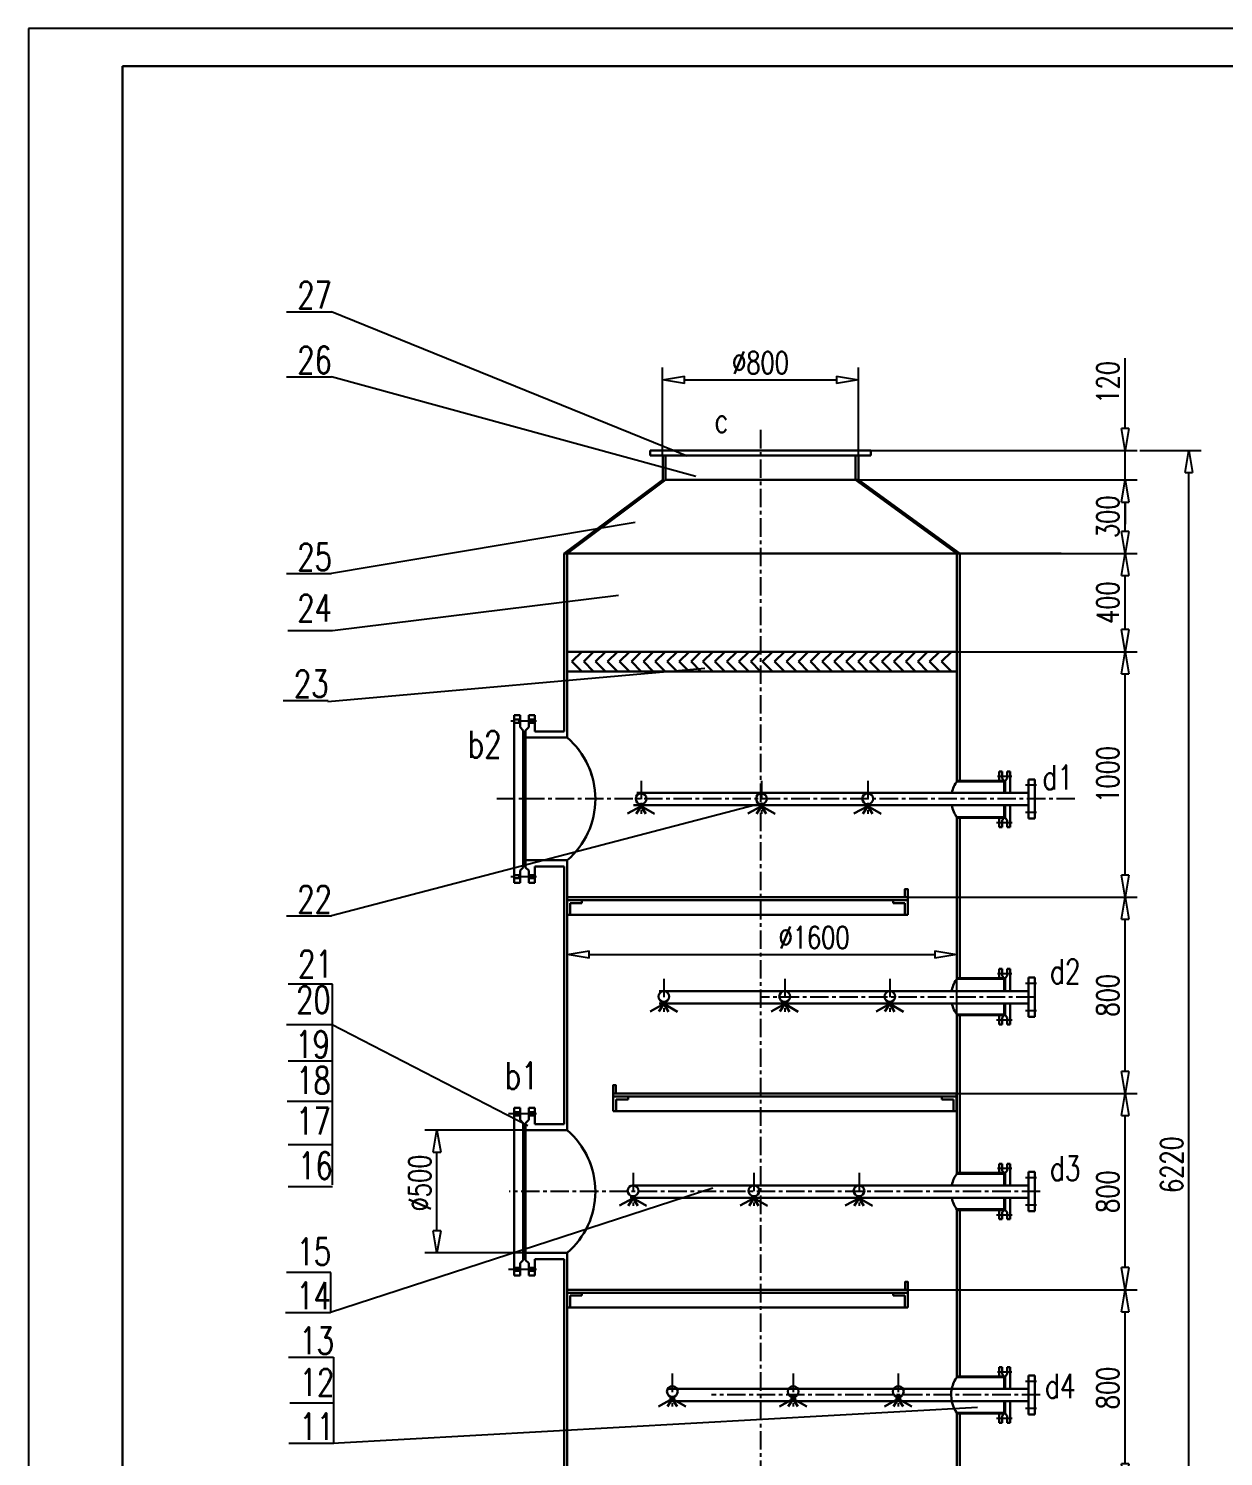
# Model space of a CAD drawing. Header units: inches. Extents: x -49906 to 274435, y 31852 to 49661.
# Drawn here: x -20198 to -15330, y 43843 to 49661 of the extents above; entities that cross this region are included whole.
import ezdxf

# ---------------------------------------------------------------- set-up
doc = ezdxf.new("R2010")
doc.units = ezdxf.units.IN
doc.header["$LTSCALE"] = 60
doc.header["$MEASUREMENT"] = 0
doc.linetypes.add('CENTER', pattern=[2, 1.25, -0.25, 0.25, -0.25])
for name, color, linetype in [('2', 2, 'Continuous'), ('cen', 1, 'CENTER'), ('文字', 3, 'Continuous'), ('细实线', 7, 'Continuous')]:
    doc.layers.add(name, color=color, linetype=linetype)
doc.layers.add('粗实线', color=7, linetype='Continuous', lineweight=30)
doc.styles.get("Standard").update_dxf_attribs({"font": 'txt.shx', "width": 0.75, "bigfont": 'hztxt.shx'})
doc.styles.add('中文', font='txt.shx', dxfattribs={"width": 0.75, "bigfont": 'gbcbig.shx'})
doc.dimstyles.new('ST1-1', dxfattribs={"dimtxt": 90, "dimasz": 90, "dimexe": 50, "dimexo": 0, "dimgap": 25, "dimtad": 1, "dimtxsty": 'Standard', "dimblk": 'CLOSEDBLANK', "dimcen": 3, "dimadec": 0, "dimazin": 0, "dimtfac": 1, "dimtmove": 0, "dimatfit": 3, "dimfxl": 1, "dimarcsym": 1})

# ---------------------------------------------------------------- blocks, each defined once
blk = doc.blocks.new('_CLOSEDBLANK')
at = {"color": 0, "linetype": 'ByBlock'}
for p, q in [((-1, 0.167), (0, 0)), ((-1, 0.167), (-1, -0.167)), ((0, 0), (-1, -0.167))]:
    blk.add_line(p, q, dxfattribs=at)
blk = doc.blocks.new('*D173')
at = {"layer": 'Defpoints', "color": 0}
for p in [(-16403.4, 47521.8), (-15730.6, 47521.8), (-16415.4, 47121.8)]:
    blk.add_point(p, dxfattribs=at)
at = {"layer": '细实线', "color": 0, "lineweight": -2}
for p, q in [((-16403.4, 47521.8), (-15680.6, 47521.8)), ((-15730.6, 47211.8), (-15730.6, 47431.8)), ((-16415.4, 47121.8), (-15680.6, 47121.8))]:
    blk.add_line(p, q, dxfattribs=at)
at = {"layer": '细实线', "color": 0, "lineweight": -2, "xscale": 90, "yscale": 90, "zscale": 90}
for p, rotation in [((-15730.6, 47521.8), 90), ((-15730.6, 47121.8), 270)]:
    blk.add_blockref('_CLOSEDBLANK', p, dxfattribs=dict(at, rotation=rotation))
at = {"layer": '细实线', "color": 0, "insert": (-15800.6, 47321.8), "char_height": 90, "attachment_point": 5, "rotation": 90, "style": '中文'}
blk.add_mtext('400', dxfattribs=at)
blk = doc.blocks.new('*D174')
at = {"layer": 'Defpoints', "color": 0}
for p in [(-16815.4, 44521.8), (-15730.6, 44521.8), (-16903.5, 43721.8)]:
    blk.add_point(p, dxfattribs=at)
at = {"layer": '细实线', "color": 0, "lineweight": -2}
for p, q in [((-16815.4, 44521.8), (-15680.6, 44521.8)), ((-15730.6, 43811.8), (-15730.6, 44431.8)), ((-16903.5, 43721.8), (-15680.6, 43721.8))]:
    blk.add_line(p, q, dxfattribs=at)
at = {"layer": '细实线', "color": 0, "lineweight": -2, "xscale": 90, "yscale": 90, "zscale": 90}
for p, rotation in [((-15730.6, 44521.8), 90), ((-15730.6, 43721.8), 270)]:
    blk.add_blockref('_CLOSEDBLANK', p, dxfattribs=dict(at, rotation=rotation))
at = {"layer": '细实线', "color": 0, "insert": (-15800.6, 44121.8), "char_height": 90, "attachment_point": 5, "rotation": 90, "style": '中文'}
blk.add_mtext('800', dxfattribs=at)
blk = doc.blocks.new('*D176')
at = {"layer": 'Defpoints', "color": 0}
for p in [(-16415.4, 45887.5), (-18003.4, 45438.2), (-16415.4, 45321.8)]:
    blk.add_point(p, dxfattribs=at)
at = {"layer": '细实线', "color": 0, "lineweight": -2}
for p, q in [((-18003.4, 45438.2), (-18003.4, 45937.5)), ((-16415.4, 45321.8), (-16415.4, 45937.5)), ((-17913.4, 45887.5), (-16505.4, 45887.5))]:
    blk.add_line(p, q, dxfattribs=at)
at = {"layer": '细实线', "color": 0, "lineweight": -2, "xscale": 90, "yscale": 90, "zscale": 90, "rotation": 180}
blk.add_blockref('_CLOSEDBLANK', (-18003.4, 45887.5), dxfattribs=at)
at = {"layer": '细实线', "color": 0, "lineweight": -2, "xscale": 90, "yscale": 90, "zscale": 90}
blk.add_blockref('_CLOSEDBLANK', (-16415.4, 45887.5), dxfattribs=at)
at = {"layer": '细实线', "color": 0, "insert": (-16997.4, 45957.5), "char_height": 90, "attachment_point": 5, "style": '中文'}
blk.add_mtext('%%c1600', dxfattribs=at)
blk = doc.blocks.new('*D177')
at = {"layer": 'Defpoints', "color": 0}
for p in [(-18533.8, 45171.8), (-18003.4, 45171.8), (-18003.4, 44671.8)]:
    blk.add_point(p, dxfattribs=at)
at = {"layer": '细实线', "color": 0, "lineweight": -2}
for p, q in [((-18003.4, 45171.8), (-18583.8, 45171.8)), ((-18533.8, 44761.8), (-18533.8, 45081.8)), ((-18003.4, 44671.8), (-18583.8, 44671.8))]:
    blk.add_line(p, q, dxfattribs=at)
at = {"layer": '细实线', "color": 0, "lineweight": -2, "xscale": 90, "yscale": 90, "zscale": 90}
for p, rotation in [((-18533.8, 45171.8), 90), ((-18533.8, 44671.8), 270)]:
    blk.add_blockref('_CLOSEDBLANK', p, dxfattribs=dict(at, rotation=rotation))
at = {"layer": '细实线', "color": 0, "insert": (-18603.8, 44956.9), "char_height": 90, "attachment_point": 5, "rotation": 90, "style": '中文'}
blk.add_mtext('%%C500', dxfattribs=at)
blk = doc.blocks.new('*D178')
at = {"layer": 'Defpoints', "color": 0}
for p in [(-16903.5, 45321.8), (-15730.6, 45321.8), (-16815.4, 44521.8)]:
    blk.add_point(p, dxfattribs=at)
at = {"layer": '细实线', "color": 0, "lineweight": -2}
for p, q in [((-16903.5, 45321.8), (-15680.6, 45321.8)), ((-15730.6, 44611.8), (-15730.6, 45231.8)), ((-16815.4, 44521.8), (-15680.6, 44521.8))]:
    blk.add_line(p, q, dxfattribs=at)
at = {"layer": '细实线', "color": 0, "lineweight": -2, "xscale": 90, "yscale": 90, "zscale": 90}
for p, rotation in [((-15730.6, 45321.8), 90), ((-15730.6, 44521.8), 270)]:
    blk.add_blockref('_CLOSEDBLANK', p, dxfattribs=dict(at, rotation=rotation))
at = {"layer": '细实线', "color": 0, "insert": (-15800.6, 44921.8), "char_height": 90, "attachment_point": 5, "rotation": 90, "style": '中文'}
blk.add_mtext('800', dxfattribs=at)
blk = doc.blocks.new('*D179')
at = {"layer": 'Defpoints', "color": 0}
for p in [(-16815.4, 46121.8), (-15730.6, 46121.8), (-16903.5, 45321.8)]:
    blk.add_point(p, dxfattribs=at)
at = {"layer": '细实线', "color": 0, "lineweight": -2}
for p, q in [((-16815.4, 46121.8), (-15680.6, 46121.8)), ((-15730.6, 45411.8), (-15730.6, 46031.8)), ((-16903.5, 45321.8), (-15680.6, 45321.8))]:
    blk.add_line(p, q, dxfattribs=at)
at = {"layer": '细实线', "color": 0, "lineweight": -2, "xscale": 90, "yscale": 90, "zscale": 90}
for p, rotation in [((-15730.6, 46121.8), 90), ((-15730.6, 45321.8), 270)]:
    blk.add_blockref('_CLOSEDBLANK', p, dxfattribs=dict(at, rotation=rotation))
at = {"layer": '细实线', "color": 0, "insert": (-15800.6, 45721.8), "char_height": 90, "attachment_point": 5, "rotation": 90, "style": '中文'}
blk.add_mtext('800', dxfattribs=at)
blk = doc.blocks.new('*D180')
at = {"layer": 'Defpoints', "color": 0}
for p in [(-16940.4, 47821.8), (-15730.6, 47821.8), (-16415.4, 47521.8)]:
    blk.add_point(p, dxfattribs=at)
at = {"layer": '细实线', "color": 0, "lineweight": -2}
for p, q in [((-16940.4, 47821.8), (-15680.6, 47821.8)), ((-15730.6, 47611.8), (-15730.6, 47731.8)), ((-16415.4, 47521.8), (-15680.6, 47521.8))]:
    blk.add_line(p, q, dxfattribs=at)
at = {"layer": '细实线', "color": 0, "lineweight": -2, "xscale": 90, "yscale": 90, "zscale": 90}
for p, rotation in [((-15730.6, 47821.8), 90), ((-15730.6, 47521.8), 270)]:
    blk.add_blockref('_CLOSEDBLANK', p, dxfattribs=dict(at, rotation=rotation))
at = {"layer": '细实线', "color": 0, "insert": (-15800.6, 47671.8), "char_height": 90, "attachment_point": 5, "rotation": 90, "style": '中文'}
blk.add_mtext('300', dxfattribs=at)
blk = doc.blocks.new('*D181')
at = {"layer": 'Defpoints', "color": 0}
for p in [(-16878.4, 47941.8), (-15730.6, 47941.8), (-16940.4, 47821.8)]:
    blk.add_point(p, dxfattribs=at)
at = {"layer": '细实线', "color": 0, "lineweight": -2}
for p, q in [((-15730.6, 48031.8), (-15730.6, 48318)), ((-16878.4, 47941.8), (-15680.6, 47941.8)), ((-15730.6, 47821.8), (-15730.6, 47941.8)), ((-16940.4, 47821.8), (-15680.6, 47821.8)), ((-15730.6, 47731.8), (-15730.6, 47641.8))]:
    blk.add_line(p, q, dxfattribs=at)
at = {"layer": '细实线', "color": 0, "lineweight": -2, "xscale": 90, "yscale": 90, "zscale": 90}
for p, rotation in [((-15730.6, 47941.8), 270), ((-15730.6, 47821.8), 90)]:
    blk.add_blockref('_CLOSEDBLANK', p, dxfattribs=dict(at, rotation=rotation))
at = {"layer": '细实线', "color": 0, "insert": (-15800.6, 48219.9), "char_height": 90, "attachment_point": 5, "rotation": 90, "style": '中文'}
blk.add_mtext('120', dxfattribs=at)
blk = doc.blocks.new('*D182')
at = {"layer": 'Defpoints', "color": 0}
for p in [(-16816.1, 48229.7), (-17615.4, 47921.8), (-16816.1, 47921.8)]:
    blk.add_point(p, dxfattribs=at)
at = {"layer": '细实线', "color": 0, "lineweight": -2}
for p, q in [((-17615.4, 47921.8), (-17615.4, 48279.7)), ((-16816.1, 47921.8), (-16816.1, 48279.7)), ((-17525.4, 48229.7), (-16906.1, 48229.7))]:
    blk.add_line(p, q, dxfattribs=at)
at = {"layer": '细实线', "color": 0, "lineweight": -2, "xscale": 90, "yscale": 90, "zscale": 90, "rotation": 180}
blk.add_blockref('_CLOSEDBLANK', (-17615.4, 48229.7), dxfattribs=at)
at = {"layer": '细实线', "color": 0, "lineweight": -2, "xscale": 90, "yscale": 90, "zscale": 90}
blk.add_blockref('_CLOSEDBLANK', (-16816.1, 48229.7), dxfattribs=at)
at = {"layer": '细实线', "color": 0, "insert": (-17215.7, 48299.7), "char_height": 90, "attachment_point": 5, "style": '中文'}
blk.add_mtext('%%C800', dxfattribs=at)
blk = doc.blocks.new('*D186')
at = {"layer": 'Defpoints', "color": 0}
for p in [(-15670.6, 47941.8), (-15470.6, 47941.8), (-15695.9, 41721.8)]:
    blk.add_point(p, dxfattribs=at)
at = {"layer": '细实线', "color": 0, "lineweight": -2}
for p, q in [((-15670.6, 47941.8), (-15420.6, 47941.8)), ((-15470.6, 41811.8), (-15470.6, 47851.8)), ((-15695.9, 41721.8), (-15420.6, 41721.8))]:
    blk.add_line(p, q, dxfattribs=at)
at = {"layer": '细实线', "color": 0, "lineweight": -2, "xscale": 90, "yscale": 90, "zscale": 90}
for p, rotation in [((-15470.6, 47941.8), 90), ((-15470.6, 41721.8), 270)]:
    blk.add_blockref('_CLOSEDBLANK', p, dxfattribs=dict(at, rotation=rotation))
at = {"layer": '细实线', "color": 0, "insert": (-15540.6, 45031.8), "char_height": 90, "attachment_point": 5, "rotation": 90, "style": '中文'}
blk.add_mtext('6220', dxfattribs=at)
blk = doc.blocks.new('*D187')
at = {"layer": 'Defpoints', "color": 0}
for p in [(-16403.4, 47121.8), (-15730.6, 47121.8), (-16403.4, 46121.8)]:
    blk.add_point(p, dxfattribs=at)
at = {"layer": '细实线', "color": 0, "lineweight": -2}
for p, q in [((-16403.4, 47121.8), (-15680.6, 47121.8)), ((-15730.6, 46211.8), (-15730.6, 47031.8)), ((-16403.4, 46121.8), (-15680.6, 46121.8))]:
    blk.add_line(p, q, dxfattribs=at)
at = {"layer": '细实线', "color": 0, "lineweight": -2, "xscale": 90, "yscale": 90, "zscale": 90}
for p, rotation in [((-15730.6, 47121.8), 90), ((-15730.6, 46121.8), 270)]:
    blk.add_blockref('_CLOSEDBLANK', p, dxfattribs=dict(at, rotation=rotation))
at = {"layer": '细实线', "color": 0, "insert": (-15800.6, 46621.8), "char_height": 90, "attachment_point": 5, "rotation": 90, "style": '中文'}
blk.add_mtext('1000', dxfattribs=at)

msp = doc.modelspace()

# ---------------------------------------------------------------- linework, layer by layer
at = {"layer": '2'}
for p, q in [((-17794.1, 47350.783), (-18960.148, 47206.494)), ((-18960.103, 45767.491), (-19140.121, 45767.491)), ((-18960.103, 45453.364), (-18960.103, 45767.491)), ((-18960.103, 45453.364), (-19140.121, 45453.364)), ((-18960.103, 45290.731), (-18960.103, 45453.364)), ((-18960.103, 44949.171), (-18960.103, 45290.731)), ((-18960.103, 45111.805), (-19140.121, 45111.805)), ((-18960.103, 44941.751), (-19140.121, 44941.751)), ((-18966.362, 44592.215), (-19146.38, 44592.215)), ((-18966.362, 44429.582), (-18966.362, 44592.215)), ((-18953.745, 44059.321), (-19133.764, 44059.321)), ((-18953.745, 43896.688), (-18953.745, 44059.321))]:
    msp.add_line(p, q, dxfattribs=at)
at = {"layer": '2', "linetype": 'Continuous', "ltscale": 2}
for p, q in [((-18003.365, 47121.764), (-16215.365, 47121.764)), ((-18003.365, 44521.764), (-16403.365, 44521.764)), ((-16415.365, 44521.764), (-16403.365, 44521.764))]:
    msp.add_line(p, q, dxfattribs=at)
for centre, end in [((-18218.023, 46521.764), 46.0867436), ((-18218.023, 44921.764), 49.3496174)]:
    msp.add_arc(centre, 329.512, 4.3512049, end, dxfattribs=at)
at = {"layer": 'cen'}
for p, q in [((-17215.365, 48025.429), (-17215.365, 41582.428)), ((-18128.329, 46838.78), (-18243.059, 46838.78)), ((-16250.615, 46614.681), (-16191.169, 46614.681)), ((-17702.252, 46595.589), (-17702.252, 46461.095)), ((-17211.776, 46595.589), (-17211.776, 46461.095)), ((-16779.038, 46595.589), (-16779.038, 46461.095)), ((-16091.313, 46577.402), (-16136.07, 46577.402)), ((-15935.305, 46521.764), (-18301.36, 46521.764)), ((-16091.313, 46466.125), (-16136.07, 46466.125)), ((-16254.066, 46425.707), (-16190.344, 46425.707)), ((-18128.329, 46204.747), (-18243.059, 46204.747)), ((-16250.615, 45810.614), (-16191.169, 45810.614)), ((-17609.562, 45789.421), (-17609.562, 45654.926)), ((-17117.088, 45789.421), (-17117.088, 45654.926)), ((-16688.907, 45789.421), (-16688.907, 45654.926)), ((-16091.313, 45769.514), (-16136.07, 45769.514)), ((-16098.773, 45713.875), (-17215.365, 45713.875)), ((-16254.066, 45621.64), (-16190.344, 45621.64)), ((-16091.313, 45658.237), (-16136.07, 45658.237)), ((-17735.027, 44997.877), (-17735.027, 44863.383)), ((-17242.553, 44997.877), (-17242.553, 44863.383)), ((-16814.372, 44997.877), (-16814.372, 44863.383)), ((-16250.615, 45016.663), (-16191.169, 45016.663)), ((-16076.303, 44921.764), (-18240.354, 44921.764)), ((-16091.313, 44977.402), (-16136.07, 44977.402)), ((-16091.313, 44866.125), (-16136.07, 44866.125)), ((-16254.066, 44827.69), (-16190.344, 44827.69)), ((-17574.98, 44179.908), (-17574.98, 44045.413)), ((-17082.507, 44179.908), (-17082.507, 44045.413)), ((-16654.325, 44179.908), (-16654.325, 44045.413)), ((-16250.615, 44187.07), (-16191.169, 44187.07)), ((-16091.313, 44148.564), (-16136.07, 44148.564)), ((-16076.303, 44092.925), (-17415.365, 44092.925)), ((-16254.066, 43998.096), (-16190.344, 43998.096)), ((-16091.313, 44037.287), (-16136.07, 44037.287))]:
    msp.add_line(p, q, dxfattribs=at)
at = {"layer": '文字'}
msp.add_lwpolyline([(-20197.785, 49661.279), (-20197.785, 36786.41), (-11104.239, 36786.41), (-11104.239, 49661.279)], close=True, dxfattribs=at)
at = {"layer": '粗实线'}
for p, q in [((-17664.673, 47941.764), (-16766.057, 47941.764)), ((-17664.673, 47941.764), (-17664.673, 47921.764)), ((-17664.673, 47921.764), (-17614.673, 47921.764)), ((-17664.673, 47921.764), (-16766.057, 47921.764)), ((-17613.676, 47822.888), (-17613.676, 47921.764)), ((-17602.673, 47821.764), (-17602.673, 47921.764)), ((-16828.057, 47821.764), (-16828.057, 47921.764)), ((-16766.057, 47921.764), (-16816.057, 47921.764)), ((-16816.057, 47821.764), (-16816.057, 47921.764)), ((-16766.057, 47941.764), (-16766.057, 47921.764)), ((-17613.676, 47822.888), (-18015.365, 47521.764)), ((-17602.673, 47821.764), (-18003.365, 47521.764)), ((-17602.673, 47821.764), (-16816.057, 47821.764)), ((-16828.057, 47821.764), (-16415.365, 47521.764)), ((-16816.057, 47821.764), (-16403.365, 47521.764)), ((-18015.365, 47521.764), (-15991.365, 47521.764)), ((-18015.365, 47396.764), (-18015.365, 47521.764)), ((-18003.365, 47371.764), (-18003.365, 47521.764)), ((-16415.365, 46592.685), (-16415.365, 47521.764)), ((-16403.365, 46592.685), (-16403.365, 47521.764)), ((-18015.365, 46796.764), (-18015.365, 47396.764)), ((-18003.365, 46771.764), (-18003.365, 47371.764)), ((-18003.365, 47121.764), (-16415.365, 47121.764)), ((-17984.591, 47081.442), (-17944.269, 47121.764)), ((-17984.591, 47081.442), (-17944.269, 47041.12)), ((-17935.997, 47081.442), (-17895.675, 47121.764)), ((-17935.997, 47081.442), (-17895.675, 47041.12)), ((-17887.403, 47081.442), (-17847.082, 47121.764)), ((-17887.403, 47081.442), (-17847.082, 47041.12)), ((-17838.81, 47081.442), (-17798.488, 47121.764)), ((-17838.81, 47081.442), (-17798.488, 47041.12)), ((-17790.216, 47081.442), (-17749.894, 47121.764)), ((-17790.216, 47081.442), (-17749.894, 47041.12)), ((-17741.623, 47081.442), (-17701.301, 47121.764)), ((-17741.623, 47081.442), (-17701.301, 47041.12)), ((-17693.029, 47081.442), (-17652.707, 47121.764)), ((-17693.029, 47081.442), (-17652.707, 47041.12)), ((-17644.436, 47081.442), (-17604.114, 47121.764)), ((-17644.436, 47081.442), (-17604.114, 47041.12)), ((-17595.842, 47081.442), (-17555.52, 47121.764)), ((-17595.842, 47081.442), (-17555.52, 47041.12)), ((-17547.249, 47081.442), (-17506.927, 47121.764)), ((-17547.249, 47081.442), (-17506.927, 47041.12)), ((-17498.655, 47081.442), (-17458.333, 47121.764)), ((-17498.655, 47081.442), (-17458.333, 47041.12)), ((-17450.061, 47081.442), (-17409.74, 47121.764)), ((-17450.061, 47081.442), (-17409.74, 47041.12)), ((-17401.468, 47081.442), (-17361.146, 47121.764)), ((-17401.468, 47081.442), (-17361.146, 47041.12)), ((-17352.874, 47081.442), (-17312.552, 47121.764)), ((-17352.874, 47081.442), (-17312.552, 47041.12)), ((-17304.281, 47081.442), (-17263.959, 47121.764)), ((-17304.281, 47081.442), (-17263.959, 47041.12)), ((-17255.687, 47081.442), (-17215.365, 47121.764)), ((-17255.687, 47081.442), (-17215.365, 47041.12)), ((-17207.094, 47081.442), (-17166.772, 47121.764)), ((-17207.094, 47081.442), (-17166.772, 47041.12)), ((-17158.5, 47081.442), (-17118.178, 47121.764)), ((-17158.5, 47081.442), (-17118.178, 47041.12)), ((-17109.906, 47081.442), (-17069.585, 47121.764)), ((-17109.906, 47081.442), (-17069.585, 47041.12)), ((-17061.313, 47081.442), (-17020.991, 47121.764)), ((-17061.313, 47081.442), (-17020.991, 47041.12)), ((-17012.719, 47081.442), (-16972.398, 47121.764)), ((-17012.719, 47081.442), (-16972.398, 47041.12)), ((-16964.126, 47081.442), (-16923.804, 47121.764)), ((-16964.126, 47081.442), (-16923.804, 47041.12)), ((-16915.532, 47081.442), (-16875.21, 47121.764)), ((-16915.532, 47081.442), (-16875.21, 47041.12)), ((-16866.939, 47081.442), (-16826.617, 47121.764)), ((-16866.939, 47081.442), (-16826.617, 47041.12)), ((-16818.345, 47081.442), (-16778.023, 47121.764)), ((-16818.345, 47081.442), (-16778.023, 47041.12)), ((-16769.752, 47081.442), (-16729.43, 47121.764)), ((-16769.752, 47081.442), (-16729.43, 47041.12)), ((-16721.158, 47081.442), (-16680.836, 47121.764)), ((-16721.158, 47081.442), (-16680.836, 47041.12)), ((-16672.564, 47081.442), (-16632.243, 47121.764)), ((-16672.564, 47081.442), (-16632.243, 47041.12)), ((-16623.971, 47081.442), (-16583.649, 47121.764)), ((-16623.971, 47081.442), (-16583.649, 47041.12)), ((-16575.377, 47081.442), (-16535.055, 47121.764)), ((-16575.377, 47081.442), (-16535.055, 47041.12)), ((-16526.784, 47081.442), (-16486.462, 47121.764)), ((-16526.784, 47081.442), (-16486.462, 47041.12)), ((-16478.19, 47081.442), (-16437.868, 47121.764)), ((-16478.19, 47081.442), (-16437.868, 47041.12)), ((-18003.365, 47041.12), (-17991.365, 47041.12)), ((-18003.365, 47041.12), (-16415.365, 47041.12)), ((-18195.093, 46863.032), (-18219.958, 46863.032)), ((-18219.958, 46863.032), (-18219.958, 46546.764)), ((-18195.093, 46845.03), (-18219.958, 46845.03)), ((-18195.093, 46813.78), (-18195.093, 46863.032)), ((-18160.23, 46863.032), (-18135.365, 46863.032)), ((-18160.23, 46813.78), (-18160.23, 46863.032)), ((-18160.23, 46845.03), (-18135.365, 46845.03)), ((-18135.365, 46863.032), (-18135.365, 46796.764)), ((-18219.958, 46832.53), (-18219.958, 46180.495)), ((-18195.093, 46832.53), (-18219.958, 46832.53)), ((-18195.093, 46813.78), (-18182.593, 46801.28)), ((-18182.593, 46242.247), (-18182.593, 46801.28)), ((-18160.23, 46813.78), (-18172.73, 46801.28)), ((-18172.73, 46546.764), (-18172.73, 46801.28)), ((-18160.23, 46832.53), (-18135.365, 46832.53)), ((-18135.365, 46796.764), (-18015.365, 46796.764)), ((-18172.73, 46242.247), (-18172.73, 46771.764)), ((-18172.73, 46771.764), (-18003.365, 46771.764)), ((-16242.88, 46633.359), (-16242.88, 46595.685)), ((-16231.265, 46633.359), (-16242.88, 46633.359)), ((-16231.265, 46604.751), (-16231.265, 46633.359)), ((-16210.542, 46633.359), (-16198.928, 46633.359)), ((-16210.542, 46604.751), (-16210.542, 46633.359)), ((-16198.928, 46633.359), (-16198.928, 46546.764)), ((-16415.365, 46592.685), (-16222.89, 46592.685)), ((-16413.94, 46595.685), (-16222.89, 46595.685)), ((-16222.89, 46595.685), (-16231.265, 46604.751)), ((-16222.89, 46546.764), (-16222.89, 46595.685)), ((-16218.918, 46595.685), (-16210.542, 46604.751)), ((-16218.918, 46546.764), (-16218.918, 46595.685)), ((-16123.638, 46601.764), (-16123.638, 46546.764)), ((-16098.773, 46601.764), (-16123.638, 46601.764)), ((-16098.773, 46546.764), (-16098.773, 46601.764)), ((-16098.773, 46546.764), (-16098.773, 46601.764)), ((-16098.773, 46546.764), (-16098.773, 46576.28)), ((-16098.773, 46546.764), (-16098.773, 46576.28)), ((-17702.252, 46492.59), (-17758.093, 46462.319)), ((-16123.638, 46496.764), (-17733.419, 46496.764)), ((-17702.252, 46492.59), (-17722.157, 46461.569)), ((-16123.638, 46546.764), (-17720.149, 46546.764)), ((-17702.252, 46492.59), (-17683, 46461.161)), ((-17702.252, 46492.59), (-17647.056, 46461.161)), ((-17211.776, 46492.59), (-17267.617, 46462.319)), ((-17211.776, 46492.59), (-17231.681, 46461.569)), ((-17211.776, 46492.59), (-17192.524, 46461.161)), ((-17211.776, 46492.59), (-17156.58, 46461.161)), ((-16779.038, 46492.59), (-16834.878, 46462.319)), ((-16779.038, 46492.59), (-16798.942, 46461.569)), ((-16779.038, 46492.59), (-16759.785, 46461.161)), ((-16779.038, 46492.59), (-16723.841, 46461.161)), ((-16222.89, 46496.764), (-16222.89, 46444.703)), ((-16218.918, 46496.764), (-16218.918, 46444.703)), ((-16198.928, 46407.029), (-16198.928, 46496.764)), ((-16123.638, 46546.764), (-16123.638, 46441.764)), ((-16098.773, 46441.764), (-16098.773, 46546.764)), ((-16415.365, 46447.703), (-16222.89, 46447.703)), ((-16415.365, 45788.618), (-16415.365, 46447.703)), ((-16413.94, 46444.703), (-16222.89, 46444.703)), ((-16403.365, 45788.618), (-16403.365, 46447.703)), ((-16242.88, 46407.029), (-16242.88, 46444.703)), ((-16222.89, 46444.703), (-16231.265, 46435.636)), ((-16231.265, 46435.636), (-16231.265, 46407.029)), ((-16218.918, 46444.703), (-16210.542, 46435.636)), ((-16210.542, 46435.636), (-16210.542, 46407.029)), ((-16098.773, 46441.764), (-16123.638, 46441.764)), ((-16231.265, 46407.029), (-16242.88, 46407.029)), ((-16210.542, 46407.029), (-16198.928, 46407.029)), ((-18172.73, 46271.764), (-18003.365, 46271.764)), ((-18003.365, 45171.764), (-18003.365, 46271.764)), ((-18219.958, 46246.764), (-18219.958, 46180.495)), ((-18195.093, 46210.997), (-18219.958, 46210.997)), ((-18195.093, 46229.747), (-18182.593, 46242.247)), ((-18195.093, 46180.495), (-18195.093, 46229.747)), ((-18160.23, 46229.747), (-18172.73, 46242.247)), ((-18160.23, 46180.495), (-18160.23, 46229.747)), ((-18160.23, 46210.997), (-18135.365, 46210.997)), ((-18135.365, 46246.764), (-18135.365, 46180.495)), ((-18135.365, 46246.764), (-18135.365, 46180.495)), ((-18135.365, 46246.764), (-18015.365, 46246.764)), ((-18015.365, 45196.764), (-18015.365, 46246.764)), ((-18195.093, 46198.497), (-18219.958, 46198.497)), ((-18195.093, 46180.495), (-18219.958, 46180.495)), ((-18160.23, 46198.497), (-18135.365, 46198.497)), ((-18160.23, 46180.495), (-18135.365, 46180.495)), ((-18003.365, 46121.764), (-16615.365, 46121.764)), ((-18003.365, 46121.764), (-18003.365, 46049.764)), ((-18003.365, 46109.764), (-16615.365, 46109.764)), ((-17991.365, 46097.764), (-17991.365, 46049.764)), ((-17991.365, 46097.764), (-17943.365, 46097.764)), ((-17943.365, 46109.764), (-17943.365, 46097.764)), ((-16675.365, 46109.764), (-16675.365, 46097.764)), ((-16627.365, 46097.764), (-16675.365, 46097.764)), ((-16627.365, 46097.764), (-16627.365, 46049.764)), ((-16615.365, 46121.764), (-16615.365, 46049.764)), ((-18003.365, 46049.764), (-16615.365, 46049.764)), ((-18003.365, 46049.764), (-17991.365, 46049.764)), ((-16615.365, 46049.764), (-16627.365, 46049.764)), ((-16242.88, 45829.292), (-16242.88, 45791.618)), ((-16231.265, 45829.292), (-16242.88, 45829.292)), ((-16231.265, 45800.684), (-16231.265, 45829.292)), ((-16222.89, 45791.618), (-16231.265, 45800.684)), ((-16218.918, 45791.618), (-16210.542, 45800.684)), ((-16210.542, 45829.292), (-16198.928, 45829.292)), ((-16210.542, 45800.684), (-16210.542, 45829.292)), ((-16198.928, 45829.292), (-16198.928, 45738.875)), ((-16123.638, 45793.875), (-16123.638, 45658.237)), ((-16098.773, 45793.875), (-16123.638, 45793.875)), ((-16098.773, 45738.875), (-16098.773, 45793.875)), ((-16098.773, 45738.875), (-16098.773, 45793.875)), ((-16123.638, 45738.875), (-17628.798, 45738.875)), ((-16415.365, 45788.618), (-16222.89, 45788.618)), ((-16413.94, 45791.618), (-16222.89, 45791.618)), ((-16222.89, 45738.875), (-16222.89, 45791.618)), ((-16218.918, 45738.875), (-16218.918, 45791.618)), ((-16098.773, 45738.875), (-16098.773, 45768.391)), ((-16098.773, 45738.875), (-16098.773, 45768.391)), ((-16098.773, 45633.875), (-16098.773, 45738.875)), ((-17609.562, 45686.422), (-17665.402, 45656.151)), ((-17609.562, 45686.422), (-17629.466, 45655.401)), ((-16123.638, 45688.875), (-17628.798, 45688.875)), ((-17609.562, 45686.422), (-17590.309, 45654.992)), ((-17609.562, 45686.422), (-17554.365, 45654.992)), ((-17117.088, 45686.422), (-17172.929, 45656.151)), ((-17117.088, 45686.422), (-17136.993, 45655.401)), ((-17117.088, 45686.422), (-17097.836, 45654.992)), ((-17117.088, 45686.422), (-17061.892, 45654.992)), ((-16688.907, 45686.422), (-16744.747, 45656.151)), ((-16688.907, 45686.422), (-16708.811, 45655.401)), ((-16688.907, 45686.422), (-16669.654, 45654.992)), ((-16688.907, 45686.422), (-16633.71, 45654.992)), ((-16222.89, 45688.875), (-16222.89, 45640.636)), ((-16218.918, 45688.875), (-16218.918, 45640.636)), ((-16198.928, 45602.962), (-16198.928, 45688.875)), ((-16415.365, 45643.636), (-16222.89, 45643.636)), ((-16415.365, 44994.668), (-16415.365, 45643.636)), ((-16413.94, 45640.636), (-16222.89, 45640.636)), ((-16403.365, 44994.668), (-16403.365, 45643.636)), ((-16242.88, 45602.962), (-16242.88, 45640.636)), ((-16222.89, 45640.636), (-16231.265, 45631.57)), ((-16231.265, 45631.57), (-16231.265, 45602.962)), ((-16218.918, 45640.636), (-16210.542, 45631.57)), ((-16210.542, 45631.57), (-16210.542, 45602.962)), ((-16123.638, 45658.237), (-16123.638, 45633.875)), ((-16098.773, 45633.875), (-16123.638, 45633.875)), ((-16231.265, 45602.962), (-16242.88, 45602.962)), ((-16210.542, 45602.962), (-16198.928, 45602.962)), ((-17815.365, 45321.764), (-16414.063, 45321.764)), ((-17815.365, 45321.764), (-17815.365, 45249.764)), ((-17815.365, 45309.764), (-16415.365, 45309.764)), ((-17803.365, 45297.764), (-17755.365, 45297.764)), ((-17803.365, 45297.764), (-17803.365, 45249.764)), ((-17755.365, 45309.764), (-17755.365, 45297.764)), ((-16477.357, 45309.764), (-16477.357, 45297.764)), ((-16429.357, 45297.764), (-16477.357, 45297.764)), ((-16429.357, 45297.764), (-16429.357, 45249.764)), ((-16417.357, 45321.764), (-16417.357, 45249.764)), ((-18219.958, 45263.032), (-18219.958, 44946.764)), ((-18195.093, 45263.032), (-18219.958, 45263.032)), ((-18195.093, 45245.03), (-18219.958, 45245.03)), ((-18195.093, 45232.53), (-18219.958, 45232.53)), ((-18195.093, 45213.78), (-18195.093, 45263.032)), ((-18195.093, 45213.78), (-18182.593, 45201.28)), ((-18160.23, 45213.78), (-18172.73, 45201.28)), ((-18160.23, 45213.78), (-18160.23, 45263.032)), ((-18160.23, 45263.032), (-18135.365, 45263.032)), ((-18160.23, 45245.03), (-18135.365, 45245.03)), ((-18160.23, 45232.53), (-18135.365, 45232.53)), ((-18135.365, 45263.032), (-18135.365, 45196.764)), ((-17815.365, 45249.764), (-16415.365, 45249.764)), ((-17815.365, 45249.764), (-17803.365, 45249.764)), ((-16417.357, 45249.764), (-16429.357, 45249.764)), ((-18182.593, 44946.764), (-18182.593, 45201.28)), ((-18172.73, 44671.764), (-18172.73, 45201.28)), ((-18172.73, 45171.764), (-18003.365, 45171.764)), ((-18135.365, 45196.764), (-18015.365, 45196.764)), ((-18219.958, 45042.799), (-18219.958, 44580.495)), ((-18182.593, 44642.247), (-18182.593, 45032.175)), ((-16415.365, 44994.668), (-16222.89, 44994.668)), ((-16413.94, 44997.668), (-16222.89, 44997.668)), ((-16242.88, 45035.341), (-16242.88, 44997.668)), ((-16231.265, 45035.341), (-16242.88, 45035.341)), ((-16231.265, 45006.734), (-16231.265, 45035.341)), ((-16222.89, 44997.668), (-16231.265, 45006.734)), ((-16222.89, 44946.764), (-16222.89, 44997.668)), ((-16218.918, 44997.668), (-16210.542, 45006.734)), ((-16218.918, 44946.764), (-16218.918, 44997.668)), ((-16210.542, 45035.341), (-16198.928, 45035.341)), ((-16210.542, 45006.734), (-16210.542, 45035.341)), ((-16198.928, 45035.341), (-16198.928, 44946.764)), ((-16123.638, 45001.764), (-16123.638, 44946.764)), ((-16098.773, 45001.764), (-16123.638, 45001.764)), ((-16098.773, 44946.764), (-16098.773, 45001.764)), ((-16098.773, 44946.764), (-16098.773, 45001.764)), ((-16123.638, 44946.764), (-17738.597, 44946.764)), ((-16123.638, 44946.764), (-16123.638, 44841.764)), ((-16098.773, 44946.764), (-16098.773, 44976.28)), ((-16098.773, 44946.764), (-16098.773, 44976.28)), ((-16098.773, 44841.764), (-16098.773, 44946.764)), ((-18172.73, 44642.247), (-18172.73, 44896.764)), ((-17735.027, 44894.878), (-17790.867, 44864.607)), ((-17735.027, 44894.878), (-17754.931, 44863.857)), ((-16123.638, 44896.764), (-17742.242, 44896.764)), ((-17735.027, 44894.878), (-17715.774, 44863.449)), ((-17735.027, 44894.878), (-17679.83, 44863.449)), ((-17242.553, 44894.878), (-17298.394, 44864.607)), ((-17242.553, 44894.878), (-17262.458, 44863.857)), ((-17242.553, 44894.878), (-17223.301, 44863.449)), ((-17242.553, 44894.878), (-17187.357, 44863.449)), ((-16814.372, 44894.878), (-16870.212, 44864.607)), ((-16814.372, 44894.878), (-16834.276, 44863.857)), ((-16814.372, 44894.878), (-16795.119, 44863.449)), ((-16814.372, 44894.878), (-16759.175, 44863.449)), ((-16222.89, 44896.764), (-16222.89, 44846.685)), ((-16218.918, 44896.764), (-16218.918, 44846.685)), ((-16198.928, 44809.012), (-16198.928, 44896.764)), ((-16415.365, 44165.074), (-16415.365, 44849.685)), ((-16415.365, 44849.685), (-16222.89, 44849.685)), ((-16413.94, 44846.685), (-16222.89, 44846.685)), ((-16403.365, 44165.074), (-16403.365, 44849.685)), ((-16242.88, 44809.012), (-16242.88, 44846.685)), ((-16231.265, 44809.012), (-16242.88, 44809.012)), ((-16222.89, 44846.685), (-16231.265, 44837.619)), ((-16231.265, 44837.619), (-16231.265, 44809.012)), ((-16218.918, 44846.685), (-16210.542, 44837.619)), ((-16210.542, 44837.619), (-16210.542, 44809.012)), ((-16210.542, 44809.012), (-16198.928, 44809.012)), ((-16098.773, 44841.764), (-16123.638, 44841.764)), ((-18219.958, 44646.764), (-18219.958, 44580.495)), ((-18195.093, 44629.747), (-18182.593, 44642.247)), ((-18172.73, 44671.764), (-18003.365, 44671.764)), ((-18160.23, 44629.747), (-18172.73, 44642.247)), ((-18135.365, 44646.764), (-18015.365, 44646.764)), ((-18135.365, 44646.764), (-18135.365, 44580.495)), ((-18135.365, 44646.764), (-18135.365, 44580.495)), ((-18015.365, 41940.006), (-18015.365, 44646.764)), ((-18003.365, 41766.006), (-18003.365, 44671.764)), ((-18195.093, 44610.997), (-18219.958, 44610.997)), ((-18195.093, 44598.497), (-18219.958, 44598.497)), ((-18195.093, 44580.495), (-18219.958, 44580.495)), ((-18195.093, 44580.495), (-18195.093, 44629.747)), ((-18160.23, 44580.495), (-18160.23, 44629.747)), ((-18160.23, 44610.997), (-18135.365, 44610.997)), ((-18160.23, 44598.497), (-18135.365, 44598.497)), ((-18160.23, 44580.495), (-18135.365, 44580.495)), ((-18003.365, 44521.764), (-18003.365, 44449.764)), ((-18003.365, 44521.764), (-16615.365, 44521.764)), ((-18003.365, 44521.764), (-18003.365, 44449.764)), ((-16615.365, 44521.764), (-16615.365, 44449.764)), ((-16615.365, 44521.764), (-16615.365, 44449.764)), ((-18003.365, 44509.764), (-16615.365, 44509.764)), ((-18003.365, 44509.764), (-16615.365, 44509.764)), ((-17991.365, 44497.764), (-17943.365, 44497.764)), ((-17991.365, 44497.764), (-17991.365, 44449.764)), ((-17991.365, 44497.764), (-17943.365, 44497.764)), ((-17991.365, 44497.764), (-17991.365, 44449.764)), ((-17943.365, 44509.764), (-17943.365, 44497.764)), ((-17943.365, 44509.764), (-17943.365, 44497.764)), ((-16675.365, 44509.764), (-16675.365, 44497.764)), ((-16675.365, 44509.764), (-16675.365, 44497.764)), ((-16627.365, 44497.764), (-16675.365, 44497.764)), ((-16627.365, 44497.764), (-16675.365, 44497.764)), ((-16627.365, 44497.764), (-16627.365, 44449.764)), ((-16627.365, 44497.764), (-16627.365, 44449.764)), ((-18003.365, 44449.764), (-17991.365, 44449.764)), ((-18003.365, 44449.764), (-17991.365, 44449.764)), ((-17991.365, 44449.764), (-16615.365, 44449.764)), ((-17991.365, 44449.764), (-16615.365, 44449.764)), ((-16615.365, 44449.764), (-16627.365, 44449.764)), ((-16615.365, 44449.764), (-16627.365, 44449.764)), ((-16415.365, 44165.074), (-16222.89, 44165.074)), ((-16413.94, 44168.074), (-16222.89, 44168.074)), ((-16242.88, 44205.748), (-16242.88, 44168.074)), ((-16231.265, 44205.748), (-16242.88, 44205.748)), ((-16231.265, 44177.14), (-16231.265, 44205.748)), ((-16222.89, 44168.074), (-16231.265, 44177.14)), ((-16222.89, 44117.925), (-16222.89, 44168.074)), ((-16218.918, 44168.074), (-16210.542, 44177.14)), ((-16218.918, 44117.925), (-16218.918, 44168.074)), ((-16210.542, 44205.748), (-16198.928, 44205.748)), ((-16210.542, 44177.14), (-16210.542, 44205.748)), ((-16198.928, 44205.748), (-16198.928, 44117.925)), ((-16123.638, 44172.925), (-16123.638, 44117.925)), ((-16098.773, 44172.925), (-16123.638, 44172.925)), ((-16098.773, 44117.925), (-16098.773, 44172.925)), ((-16098.773, 44117.925), (-16098.773, 44172.925)), ((-16123.638, 44117.925), (-17594.125, 44117.925)), ((-16123.638, 44117.925), (-16123.638, 44012.925)), ((-16098.773, 44117.925), (-16098.773, 44147.441)), ((-16098.773, 44117.925), (-16098.773, 44147.441)), ((-16098.773, 44092.925), (-16098.773, 44117.925)), ((-17574.98, 44076.909), (-17630.821, 44046.638)), ((-17574.98, 44076.909), (-17594.885, 44045.888)), ((-16123.638, 44067.925), (-17591.552, 44067.925)), ((-17574.98, 44076.909), (-17555.728, 44045.479)), ((-17574.98, 44076.909), (-17519.784, 44045.479)), ((-17082.507, 44076.909), (-17138.347, 44046.638)), ((-17082.507, 44076.909), (-17102.411, 44045.888)), ((-17082.507, 44076.909), (-17063.254, 44045.479)), ((-17082.507, 44076.909), (-17027.31, 44045.479)), ((-16654.325, 44076.909), (-16710.166, 44046.638)), ((-16654.325, 44076.909), (-16674.23, 44045.888)), ((-16654.325, 44076.909), (-16635.072, 44045.479)), ((-16654.325, 44076.909), (-16599.129, 44045.479)), ((-16222.89, 44067.925), (-16222.89, 44017.092)), ((-16218.918, 44067.925), (-16218.918, 44017.092)), ((-16198.928, 43979.418), (-16198.928, 44067.925)), ((-16098.773, 44012.925), (-16098.773, 44092.925)), ((-16415.365, 43333.764), (-16415.365, 44020.092)), ((-16415.365, 44020.092), (-16222.89, 44020.092)), ((-16413.94, 44017.092), (-16222.89, 44017.092)), ((-16403.365, 43333.764), (-16403.365, 44020.092)), ((-16242.88, 43979.418), (-16242.88, 44017.092)), ((-16222.89, 44017.092), (-16231.265, 44008.025)), ((-16231.265, 44008.025), (-16231.265, 43979.418)), ((-16218.918, 44017.092), (-16210.542, 44008.025)), ((-16210.542, 44008.025), (-16210.542, 43979.418)), ((-16098.773, 44012.925), (-16123.638, 44012.925)), ((-16231.265, 43979.418), (-16242.88, 43979.418)), ((-16210.542, 43979.418), (-16198.928, 43979.418))]:
    msp.add_line(p, q, dxfattribs=at)
for points in [[(-19815.06, 49508.189), (-11257.329, 49508.189), (-11257.329, 36939.5), (-19815.06, 36939.5)], [(-16615.365, 46121.764), (-16627.96, 46121.764), (-16627.96, 46154.186), (-16615.365, 46154.186)], [(-17815.365, 45321.764), (-17805.511, 45321.764), (-17805.511, 45355.692), (-17815.365, 45355.692)], [(-16615.365, 44521.764), (-16627.049, 44521.764), (-16627.049, 44553.478), (-16615.365, 44553.478)]]:
    msp.add_lwpolyline(points, close=True, dxfattribs=at)
for points in [[(-17709.468, 46501.984), (-17709.468, 46492.59), (-17694.379, 46492.59), (-17694.379, 46502.224)], [(-17218.992, 46501.984), (-17218.992, 46492.59), (-17203.903, 46492.59), (-17203.903, 46502.224)], [(-16786.253, 46501.984), (-16786.253, 46492.59), (-16771.165, 46492.59), (-16771.165, 46502.224)], [(-17616.777, 45695.816), (-17616.777, 45686.422), (-17601.689, 45686.422), (-17601.689, 45696.056)], [(-17124.304, 45695.816), (-17124.304, 45686.422), (-17109.215, 45686.422), (-17109.215, 45696.056)], [(-16696.122, 45695.816), (-16696.122, 45686.422), (-16681.034, 45686.422), (-16681.034, 45696.056)], [(-17742.242, 44904.272), (-17742.242, 44894.878), (-17727.154, 44894.878), (-17727.154, 44904.512)], [(-17249.769, 44904.272), (-17249.769, 44894.878), (-17234.68, 44894.878), (-17234.68, 44904.512)], [(-16821.587, 44904.272), (-16821.587, 44894.878), (-16806.499, 44894.878), (-16806.499, 44904.512)], [(-17582.196, 44086.303), (-17582.196, 44076.909), (-17567.107, 44076.909), (-17567.107, 44086.543)], [(-17089.722, 44086.303), (-17089.722, 44076.909), (-17074.634, 44076.909), (-17074.634, 44086.543)], [(-16661.541, 44086.303), (-16661.541, 44076.909), (-16646.452, 44076.909), (-16646.452, 44086.543)]]:
    msp.add_lwpolyline(points, dxfattribs=at)
for centre in [(-17702.252, 46522.767), (-17211.776, 46522.767), (-16779.038, 46522.767), (-17609.562, 45716.599), (-17117.088, 45716.599), (-16688.907, 45716.599), (-17735.027, 44925.055), (-17242.553, 44925.055), (-16814.372, 44925.055), (-17574.98, 44107.086), (-17082.507, 44107.086), (-16654.325, 44107.086)]:
    msp.add_circle(centre, 22, dxfattribs=at)
for centre, radius, start, end in [((-18218.023, 46521.764), 329.512, 310.6503826, 49.3496174), ((-16312.811, 46520.194), 126.199, 143.259344, 167.8460485), ((-16312.811, 46520.194), 126.199, 190.6997054, 216.740656), ((-16312.811, 45716.127), 126.199, 167.8460485, 169.6153386), ((-16312.811, 45716.127), 126.199, 143.259344, 167.8460485), ((-16312.811, 45716.127), 126.199, 192.4709693, 216.740656), ((-18218.023, 44921.764), 329.512, 310.6503826, 49.3496174), ((-16312.811, 44922.176), 126.199, 143.259344, 167.8460485), ((-16312.811, 44922.176), 126.199, 167.8460485, 168.7652711), ((-16312.811, 44922.176), 126.199, 191.6171919, 216.740656), ((-16312.811, 44092.583), 126.199, 143.259344, 167.8460485), ((-16312.811, 44092.583), 126.199, 167.8460485, 216.740656)]:
    msp.add_arc(centre, radius, start, end, dxfattribs=at)
at = {"layer": '细实线'}
for p, q in [((-19146.93, 48506.796), (-18963.43, 48506.796)), ((-17514.308, 47919.099), (-18963.43, 48506.796)), ((-19146.93, 48242.687), (-18963.43, 48242.687)), ((-17478.767, 47836.245), (-18963.43, 48242.687)), ((-17726.964, 47648.45), (-18963.43, 47440.121)), ((-19146.93, 47440.121), (-18963.43, 47440.121)), ((-18960.148, 47206.494), (-19142.009, 47206.494)), ((-18977.902, 46919.173), (-17442.469, 47054.343)), ((-19160.653, 46923.101), (-18977.154, 46923.101)), ((-18182.593, 46546.764), (-18182.593, 46801.28)), ((-17206.944, 46504.982), (-18963.43, 46045.225)), ((-19146.93, 46045.225), (-18963.43, 46045.225)), ((-19146.93, 45603.305), (-18963.43, 45603.305)), ((-18163.36, 45189.287), (-18963.43, 45603.305)), ((-19143.602, 45290.731), (-18960.103, 45290.731)), ((-18128.329, 45238.78), (-18243.059, 45238.78)), ((-17410.597, 44935.606), (-18967.128, 44429.339)), ((-18128.329, 44604.747), (-18243.059, 44604.747)), ((-19150.627, 44429.339), (-18967.128, 44429.339)), ((-19138.429, 44246.714), (-18954.93, 44246.714)), ((-18954.93, 44246.714), (-18954.93, 44059.321)), ((-16331.336, 44042.169), (-18960.103, 43895.236)), ((-19138.011, 43896.444), (-18954.511, 43896.444))]:
    msp.add_line(p, q, dxfattribs=at)

# ---------------------------------------------------------------- texts
at = {"color": 2, "linetype": 'Continuous', "ltscale": 2, "style": '中文', "width": 0.75}
for s, p in [('c', (-17403.879, 48014.67)), ('d1', (-16067.173, 46559.852)), ('d2', (-16036.908, 45768.64)), ('d3', (-16036.908, 44966.747)), ('d4', (-16056.868, 44079.434))]:
    msp.add_text(s, height=100, dxfattribs=at).set_placement(p)
at = {"layer": '细实线', "style": '中文', "width": 0.75}
for s, p in [('27', (-19103.296, 48519.875)), ('26', (-19103.296, 48255.766)), ('25', (-19103.296, 47453.2)), ('24', (-19103.296, 47244.783)), ('23', (-19117.019, 46936.181)), ('b2', (-18408.937, 46689.614)), ('22', (-19103.296, 46058.304)), ('21', (-19099.964, 45794.886)), ('20', (-19107.929, 45648.534)), ('19', (-19111.257, 45466.995)), ('b1', (-18258.281, 45339.613)), ('18', (-19107.929, 45319.806)), ('17', (-19107.929, 45154.421)), ('16', (-19099.969, 44972.182)), ('15', (-19106.227, 44622.647)), ('14', (-19106.994, 44442.418)), ('13', (-19094.795, 44259.794)), ('12', (-19093.611, 44089.752)), ('11', (-19094.377, 43909.523))]:
    msp.add_text(s, height=110, dxfattribs=at).set_placement(p)

# ---------------------------------------------------------------- dimensions: what is measured, and where the dimension line sits
at = {"layer": '细实线'}
dim = msp.add_linear_dim(base=(-16816.057, 48229.701), p1=(-17615.365, 47921.764), p2=(-16816.057, 47921.764), text='%%C800', dimstyle='ST1-1', override={"dimtxsty": '中文'}, dxfattribs=at)
dim.commit()
dim.dimension.update_dxf_attribs({"geometry": '*D182', "text_midpoint": (-17215.711, 48299.701)})
for base, p1, p2, angle, text, picture, middle in [((-15730.576, 47941.764), (-16940.365, 47821.764), (-16878.365, 47941.764), 90, '120', '*D181', (-15800.576, 48219.889)), ((-15730.576, 47821.764), (-16415.365, 47521.764), (-16940.365, 47821.764), 90, '300', '*D180', (-15800.576, 47671.764)), ((-15730.576, 47521.764), (-16415.365, 47121.764), (-16403.365, 47521.764), 90, '400', '*D173', (-15800.576, 47321.764)), ((-15730.576, 47121.764), (-16403.365, 46121.764), (-16403.365, 47121.764), 90, '1000', '*D187', (-15800.576, 46621.764)), ((-15730.576, 46121.764), (-16903.522, 45321.764), (-16815.365, 46121.764), 270, '800', '*D179', (-15800.576, 45721.764)), ((-15730.576, 45321.764), (-16815.365, 44521.764), (-16903.522, 45321.764), 270, '800', '*D178', (-15800.576, 44921.764)), ((-15730.576, 44521.764), (-16903.522, 43721.764), (-16815.365, 44521.764), 270, '800', '*D174', (-15800.576, 44121.764))]:
    dim = msp.add_linear_dim(base=base, p1=p1, p2=p2, angle=angle, text=text, dimstyle='ST1-1', override={"dimtxsty": '中文'}, dxfattribs=at)
    dim.commit()
    dim.dimension.update_dxf_attribs({"geometry": picture, "text_midpoint": middle})
for base, p1, p2, text, picture, middle in [((-15470.637, 47941.764), (-15695.941, 41721.764), (-15670.576, 47941.764), '6220', '*D186', (-15470.637, 45031.764)), ((-18533.78, 45171.764), (-18003.365, 44671.764), (-18003.365, 45171.764), '%%C500', '*D177', (-18533.78, 44956.883))]:
    dim = msp.add_linear_dim(base=base, p1=p1, p2=p2, angle=90, text=text, dimstyle='ST1-1', override={"dimtxsty": '中文'}, dxfattribs=at)
    dim.commit()
    dim.dimension.update_dxf_attribs({"geometry": picture, "text_midpoint": middle, "dimtype": 160})
dim = msp.add_linear_dim(base=(-16415.365, 45887.452), p1=(-18003.365, 45438.204), p2=(-16415.365, 45321.764), text='%%c1600', dimstyle='ST1-1', override={"dimtxsty": '中文'}, dxfattribs=at)
dim.commit()
dim.dimension.update_dxf_attribs({"geometry": '*D176', "text_midpoint": (-16997.365, 45887.452), "dimtype": 160})

doc.saveas('drawing.dxf')
